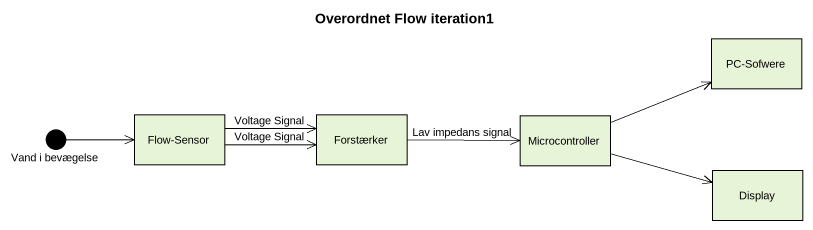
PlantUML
@startuml
title Overordnet Flow iteration1
hide empty description
state "PC-Sofwere" as PC_Sofwere <<object>>
state "Vand i bevægelse" as Vand_i_bevægelse <<start>>
state "Flow-Sensor" as Flow_Sensor <<object>>
state Forstærker <<object>>
state Microcontroller <<object>>
state Display <<object>>
Vand_i_bevægelse -right-> Flow_Sensor
Flow_Sensor -right-> Forstærker : Voltage Signal
Flow_Sensor -right-> Forstærker : Voltage Signal
Forstærker -right-> Microcontroller : Lav impedans signal
Microcontroller -right-> PC_Sofwere
Microcontroller -right-> Display
@enduml
